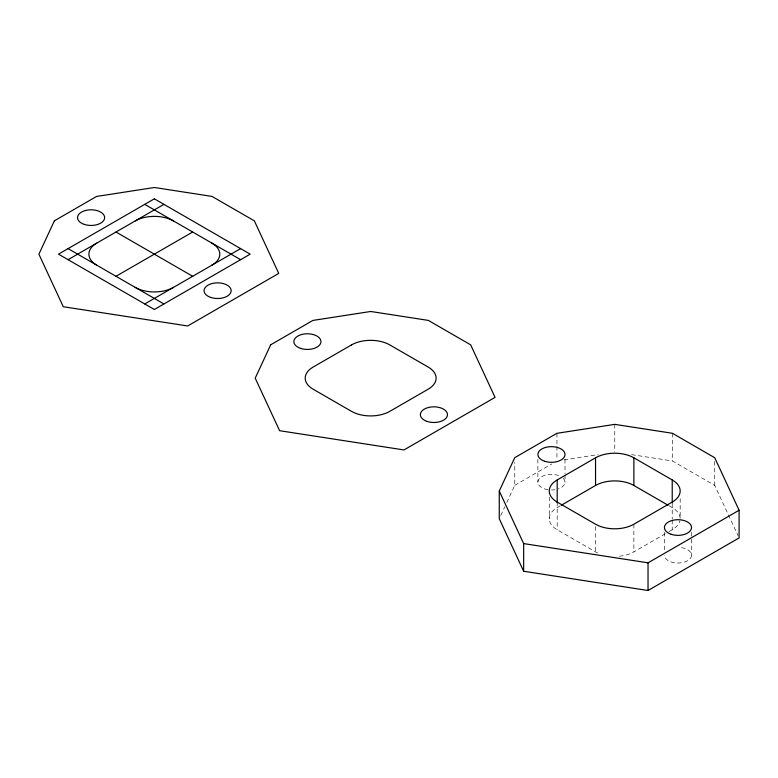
<?xml version="1.0" encoding="UTF-8"?>
<svg xmlns="http://www.w3.org/2000/svg" width="778" height="778" viewBox="0 0 778 778"><rect width="100%" height="100%" fill="white"/><g stroke="black" fill="none" stroke-linecap="round" stroke-linejoin="round"><path stroke-width="0.58" stroke-dasharray="3.89 2.92" d="M500.769 515.483L504.766 506.867M506.76 502.559L514.764 485.326L514.764 462.472M514.764 485.326L551.797 463.951M560.306 505.817L557.194 507.616A27.113 15.657 0 0 0 557.194 529.75L595.54 551.884A27.113 15.657 0 0 0 598.204 553.236M619.414 556.231A27.113 15.657 0 0 0 633.875 551.884L668.078 532.142M669.109 531.539L672.221 529.75A27.113 15.657 0 0 0 679.933 520.725M564.021 459.886L598.243 454.585M631.571 454.634L672.377 460.946L714.719 485.384L738.089 535.731M669.109 505.817L672.221 507.616A27.113 15.657 0 0 1 680.167 518.683L680.167 497.025M714.719 461.325L714.719 485.384M691.525 532.346L691.525 555.21M672.377 433.268L672.377 460.946M672.221 503.278L672.221 518.926M672.221 520.122L672.221 529.75M664.412 532.346L664.412 551.592M633.875 524.216L633.875 551.884M614.766 424.36L614.766 452.028M595.54 526.618L595.54 551.884M565.003 459.302L565.003 473.734M565.003 474.94L565.003 482.156M557.194 502.082L557.194 529.75M556.941 433.307L556.941 445.337M556.941 446.543L556.941 459.779M549.258 497.025L549.258 518.683M537.89 459.302L537.89 482.156M563.184 478.246A13.557 7.829 0 0 1 558.225 488.934M554.957 489.712A13.557 7.829 0 0 1 551.446 489.984M547.936 489.712A13.557 7.829 0 0 1 539.426 478.538A13.557 7.829 0 0 1 560.16 476.165M681.479 547.644A13.557 7.829 0 0 1 691.321 556.562A13.557 7.829 0 0 1 676.792 563A13.557 7.829 0 0 1 664.412 555.21"/><path stroke-width="1.17" d="M499.262 491.044L514.764 457.659L556.941 433.307L614.766 424.36L672.377 433.268L714.719 457.717L739.1 510.251L739.1 537.929L648.035 590.502L523.652 571.256L499.262 518.712L499.262 491.044L523.652 543.589L523.652 571.256M68.075 259.687L163.925 204.351M116 276.287L192.681 232.019M144.757 303.955L240.616 248.62M557.194 502.802L557.194 479.938L595.54 457.804A27.113 15.657 0 0 1 633.875 457.804L672.221 479.938L672.221 502.802M561.346 505.223L595.54 485.482A27.113 15.657 0 0 1 633.875 485.482L668.078 505.223M523.652 543.589L648.035 562.825L739.1 510.251M144.757 204.351L240.616 259.687M116 232.019L192.681 276.287M68.075 248.62L163.925 303.955M648.035 562.825L648.035 590.502M633.875 457.804L633.875 485.482M595.54 457.804L595.54 485.482M211.859 243.086A27.113 15.657 0 0 1 211.859 265.22M173.513 287.354A27.113 15.657 0 0 1 135.178 287.354M96.832 265.22A27.113 15.657 0 0 1 96.832 243.086M135.178 220.952A27.113 15.657 0 0 1 173.513 220.952M672.221 479.938A27.113 15.657 0 0 1 672.221 502.082L633.875 524.216A27.113 15.657 0 0 1 595.54 524.216L557.194 502.082A27.113 15.657 0 0 1 557.194 479.938M54.392 220.796L38.9 254.192L63.281 306.726L187.673 325.972L278.738 273.399L254.348 220.855L212.015 196.416L154.404 187.498L96.569 196.445L54.392 220.796M270.715 344.78L255.213 378.166L279.603 430.701L403.986 449.947L495.051 397.373L470.671 344.839L428.328 320.39L370.717 311.482L312.882 320.429L270.715 344.78M154.345 198.818L58.496 254.153L154.345 309.498L250.195 254.153L154.345 198.818M351.491 344.926L313.145 367.06A27.113 15.657 0 0 0 313.145 389.204L351.491 411.338A27.113 15.657 0 0 0 389.827 411.338L428.172 389.204A27.113 15.657 0 0 0 428.172 367.06L389.827 344.926A27.113 15.657 0 0 0 351.491 344.926M84.306 224.404A13.557 7.829 0 0 0 104.641 217.626A13.557 7.829 0 0 0 84.306 210.848A13.557 7.829 0 0 0 84.306 224.404M210.828 297.459A13.557 7.829 0 0 0 231.163 290.68A13.557 7.829 0 0 0 210.828 283.902A13.557 7.829 0 0 0 210.828 297.459M300.619 348.388A13.557 7.829 0 0 0 320.954 341.61A13.557 7.829 0 0 0 300.619 334.832A13.557 7.829 0 0 0 300.619 348.388M427.141 421.433A13.557 7.829 0 0 0 447.476 414.655A13.557 7.829 0 0 0 427.141 407.876A13.557 7.829 0 0 0 427.141 421.433M671.19 534.311A13.557 7.829 0 0 0 691.525 527.533A13.557 7.829 0 0 0 671.19 520.754A13.557 7.829 0 0 0 671.19 534.311M544.668 461.266A13.557 7.829 0 0 0 565.003 454.488A13.557 7.829 0 0 0 544.668 447.71A13.557 7.829 0 0 0 544.668 461.266"/></g></svg>
